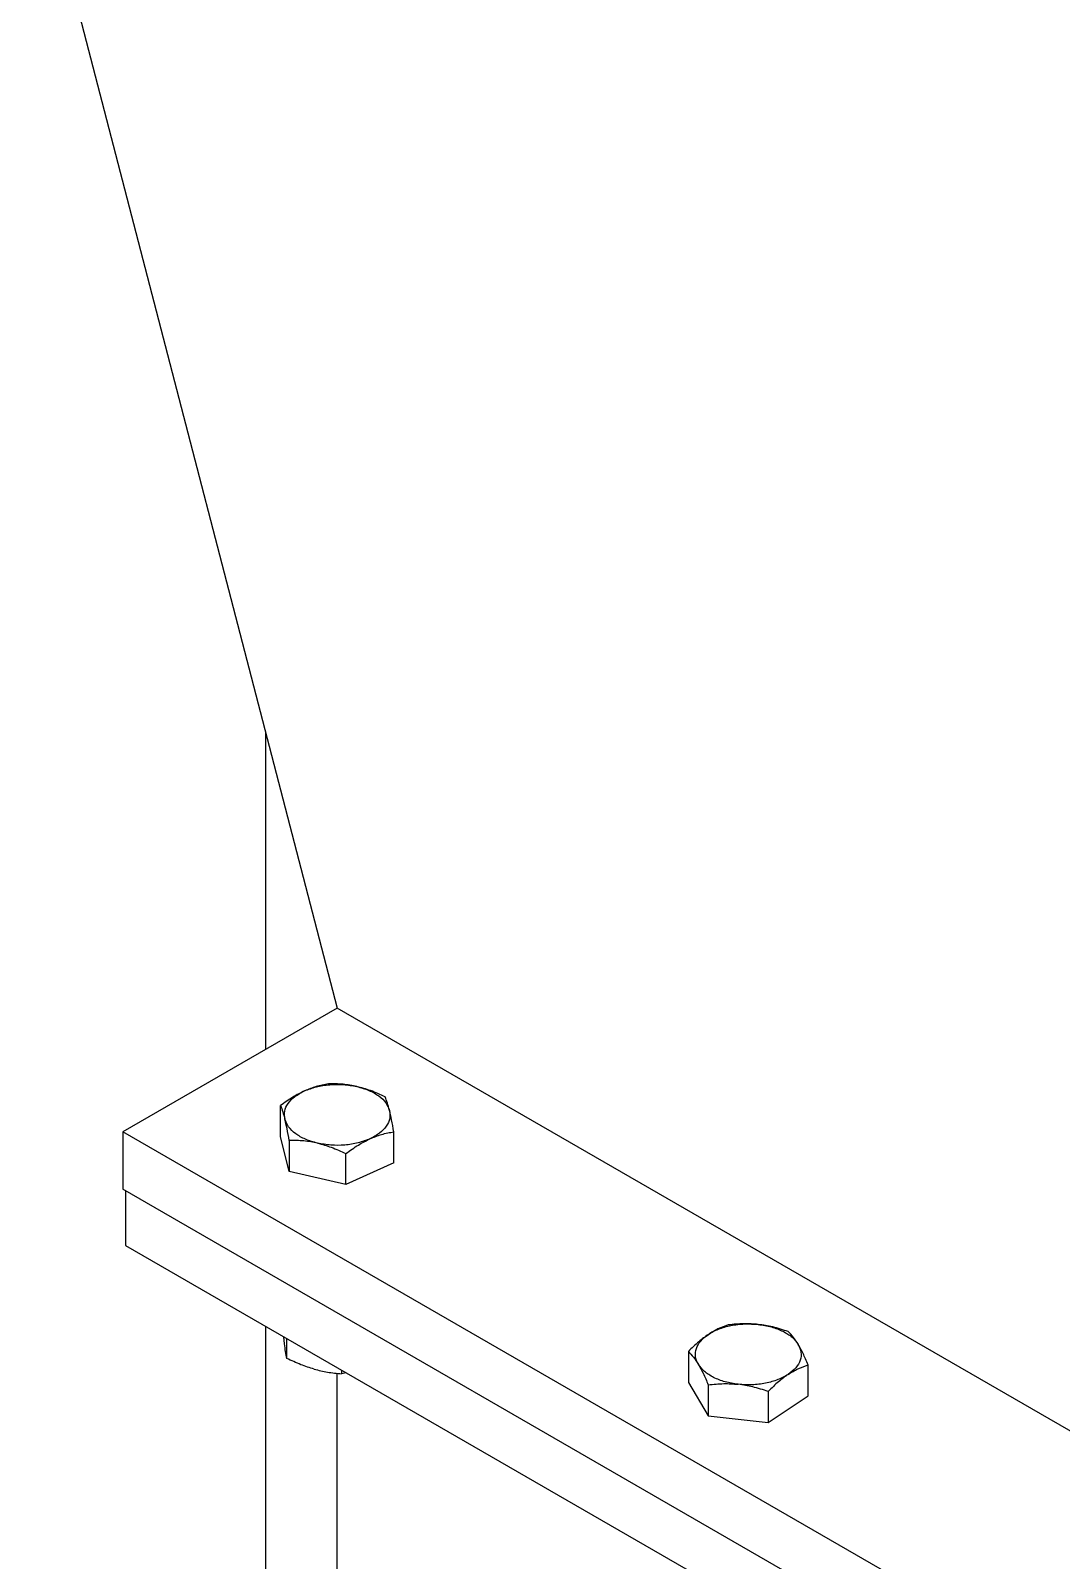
# Model space of a CAD drawing. Header units: millimetres. Extents: x 861 to 27901, y 673 to 17923.
# Drawn here: x 22868.8 to 23100.8, y 7160.2 to 7504.6 of the extents above; entities that cross this region are included whole.
import ezdxf

# ---------------------------------------------------------------- set-up
doc = ezdxf.new("R2010")
doc.units = ezdxf.units.MM
doc.header["$LTSCALE"] = 33.3
doc.layers.add('STRUC', color=4, linetype='Continuous')

msp = doc.modelspace()

# ---------------------------------------------------------------- linework, layer by layer
at = {"color": 7, "linetype": 'Continuous', "lineweight": 25}
for p, q in [((22808.89, 7781.71), (22937.83, 7284.52)), ((22937.83, 7284.52), (22889.62, 7256.69)), ((23166.97, 7152.24), (22937.83, 7284.52)), ((22925.08, 7255.62), (22925.08, 7262.57)), ((23130.69, 7117.52), (22889.62, 7256.69)), ((22889.62, 7256.69), (22889.62, 7243.74)), ((22950.58, 7249.73), (22950.58, 7256.69)), ((22927.04, 7247.77), (22925.08, 7255.62)), ((22927.04, 7254.73), (22927.04, 7247.77)), ((22939.79, 7244.83), (22939.79, 7251.78)), ((22950.58, 7249.73), (22939.79, 7244.83)), ((22939.79, 7244.83), (22927.04, 7247.77)), ((23130.69, 7104.57), (22889.62, 7243.74)), ((22890.18, 7243.42), (22890.18, 7231.12)), ((22890.18, 7231.12), (23096.89, 7111.79)), ((22925.97, 7208.93), (22925.78, 7210.56)), ((22926.47, 7205.68), (22926.47, 7210.17)), ((23016.85, 7207.21), (23016.85, 7200.26)), ((22937.83, 6915.5), (22937.83, 7202.34)), ((22938.82, 7203.03), (22938.82, 7202.22)), ((22939.85, 7202.44), (22938.82, 7202.22)), ((23043.82, 7197.25), (23043.82, 7204.21)), ((23016.85, 7200.26), (23021.34, 7192.77)), ((23021.34, 7199.72), (23021.34, 7192.77)), ((23034.82, 7198.22), (23034.82, 7191.26)), ((23034.82, 7191.26), (23043.82, 7197.25)), ((23021.34, 7192.77), (23034.82, 7191.26))]:
    msp.add_line(p, q, dxfattribs=at)
for points, knots in [([(22935.87, 7267.48), (22934.94, 7267.31), (22933.17, 7266.99), (22931.35, 7266.25), (22930.48, 7265.89)], [0, 0, 0, 0, 0.523687, 1, 1, 1, 1]), ([(22942.25, 7266.87), (22941.22, 7267.07), (22939.06, 7267.48), (22936.97, 7267.48), (22935.87, 7267.48)], [0, 0, 0, 0, 0.476313, 1, 1, 1, 1]), ([(22948.62, 7264.53), (22947.53, 7265.04), (22945.44, 7266.01), (22943.28, 7266.59), (22942.25, 7266.87)], [0, 0, 0, 0, 0.523687, 1, 1, 1, 1]), ([(22930.48, 7265.89), (22929.61, 7265.46), (22927.78, 7264.54), (22926.01, 7263.25), (22925.08, 7262.57)], [0, 0, 0, 0, 0.476313, 1, 1, 1, 1]), ([(22949.6, 7261.48), (22949.44, 7262.07), (22949.11, 7263.31), (22948.79, 7264.11), (22948.62, 7264.53)], [0, 0, 0, 0, 0.476313, 1, 1, 1, 1]), ([(22925.08, 7262.57), (22925.25, 7262.15), (22925.57, 7261.35), (22925.9, 7260.11), (22926.06, 7259.52)], [0, 0, 0, 0, 0.523687, 1, 1, 1, 1]), ([(22950.58, 7256.69), (22950.42, 7257.62), (22950.09, 7259.39), (22949.76, 7260.8), (22949.6, 7261.48)], [0, 0, 0, 0, 0.523687, 1, 1, 1, 1]), ([(22927.04, 7254.73), (22926.87, 7255.65), (22926.55, 7257.43), (22926.22, 7258.84), (22926.06, 7259.52)], [0, 0, 0, 0, 0.523687, 1, 1, 1, 1]), ([(22945.19, 7255.1), (22946.06, 7255.46), (22947.89, 7256.2), (22949.66, 7256.52), (22950.58, 7256.69)], [0, 0, 0, 0, 0.476313, 1, 1, 1, 1]), ([(22933.42, 7254.12), (22932.39, 7254.32), (22930.23, 7254.73), (22928.14, 7254.73), (22927.04, 7254.73)], [0, 0, 0, 0, 0.476313, 1, 1, 1, 1]), ([(22933.42, 7254.12), (22934.45, 7253.84), (22936.61, 7253.26), (22938.7, 7252.29), (22939.79, 7251.78)], [0, 0, 0, 0, 0.476313, 1, 1, 1, 1]), ([(22939.79, 7251.78), (22940.72, 7252.46), (22942.49, 7253.75), (22944.32, 7254.67), (22945.19, 7255.1)], [0, 0, 0, 0, 0.523687, 1, 1, 1, 1]), ([(23025.85, 7213.2), (23025.08, 7212.94), (23023.6, 7212.45), (23022.08, 7211.52), (23021.35, 7211.07)], [0, 0, 0, 0, 0.523687, 1, 1, 1, 1]), ([(23032.59, 7213.32), (23031.5, 7213.4), (23029.22, 7213.57), (23027.01, 7213.33), (23025.85, 7213.2)], [0, 0, 0, 0, 0.476313, 1, 1, 1, 1]), ([(23039.33, 7211.7), (23038.18, 7212.08), (23035.96, 7212.82), (23033.68, 7213.16), (23032.59, 7213.32)], [0, 0, 0, 0, 0.523687, 1, 1, 1, 1]), ([(23041.58, 7208.82), (23041.21, 7209.38), (23040.45, 7210.57), (23039.72, 7211.31), (23039.33, 7211.7)], [0, 0, 0, 0, 0.476313, 1, 1, 1, 1]), ([(22926.47, 7205.68), (22926.38, 7206.16), (22926.22, 7207.07), (22926.05, 7208.33), (22925.97, 7208.93)], [0, 0, 0, 0, 0.521843, 1, 1, 1, 1]), ([(23021.35, 7211.07), (23020.63, 7210.55), (23019.1, 7209.45), (23017.63, 7207.98), (23016.85, 7207.21)], [0, 0, 0, 0, 0.476313, 1, 1, 1, 1]), ([(23043.82, 7204.21), (23043.44, 7205.11), (23042.7, 7206.82), (23041.94, 7208.18), (23041.58, 7208.82)], [0, 0, 0, 0, 0.523687, 1, 1, 1, 1]), ([(22932.64, 7203.25), (22931.65, 7203.56), (22929.57, 7204.21), (22927.53, 7205.18), (22926.47, 7205.68)], [0, 0, 0, 0, 0.478157, 1, 1, 1, 1]), ([(23016.85, 7207.21), (23017.24, 7206.82), (23017.97, 7206.08), (23018.73, 7204.9), (23019.1, 7204.33)], [0, 0, 0, 0, 0.523687, 1, 1, 1, 1]), ([(22932.64, 7203.25), (22933.64, 7203.01), (22935.72, 7202.49), (22937.76, 7202.31), (22938.82, 7202.22)], [0, 0, 0, 0, 0.478157, 1, 1, 1, 1]), ([(23019.1, 7204.33), (23019.46, 7203.69), (23020.22, 7202.33), (23020.95, 7200.62), (23021.34, 7199.72)], [0, 0, 0, 0, 0.476313, 1, 1, 1, 1]), ([(23039.32, 7202.08), (23038.6, 7201.56), (23037.07, 7200.46), (23035.6, 7198.99), (23034.82, 7198.22)], [0, 0, 0, 0, 0.476313, 1, 1, 1, 1]), ([(23039.32, 7202.08), (23040.05, 7202.52), (23041.57, 7203.45), (23043.05, 7203.95), (23043.82, 7204.21)], [0, 0, 0, 0, 0.476313, 1, 1, 1, 1]), ([(23021.34, 7199.72), (23022.5, 7199.85), (23024.71, 7200.09), (23026.99, 7199.92), (23028.08, 7199.84)], [0, 0, 0, 0, 0.523687, 1, 1, 1, 1]), ([(23034.82, 7198.22), (23033.67, 7198.6), (23031.45, 7199.33), (23029.17, 7199.67), (23028.08, 7199.84)], [0, 0, 0, 0, 0.523687, 1, 1, 1, 1])]:
    msp.add_open_spline(points, degree=3, knots=knots, dxfattribs=at)
for points in [[(22930.48, 7265.89), (22931.34, 7266.23), (22933.07, 7266.9), (22936.12, 7267.36), (22939.27, 7267.41), (22941.25, 7267.05), (22942.25, 7266.87)], [(22942.25, 7266.87), (22943.18, 7266.61), (22945.05, 7266.08), (22947.27, 7264.79), (22948.93, 7263.24), (22949.38, 7262.06), (22949.6, 7261.48)], [(22926.06, 7259.52), (22925.99, 7260.12), (22925.85, 7261.32), (22926.68, 7263.07), (22928.17, 7264.67), (22929.71, 7265.49), (22930.48, 7265.89)], [(22949.6, 7261.48), (22949.67, 7260.88), (22949.81, 7259.68), (22948.99, 7257.92), (22947.49, 7256.32), (22945.96, 7255.51), (22945.19, 7255.1)], [(22933.42, 7254.12), (22932.48, 7254.39), (22930.61, 7254.92), (22928.39, 7256.21), (22926.74, 7257.76), (22926.29, 7258.93), (22926.06, 7259.52)], [(22945.19, 7255.1), (22944.32, 7254.77), (22942.59, 7254.1), (22939.55, 7253.63), (22936.4, 7253.58), (22934.41, 7253.94), (22933.42, 7254.12)], [(23021.35, 7211.07), (23022.09, 7211.5), (23023.57, 7212.34), (23026.41, 7213.13), (23029.49, 7213.53), (23031.56, 7213.39), (23032.59, 7213.32)], [(23032.59, 7213.32), (23033.6, 7213.16), (23035.61, 7212.84), (23038.21, 7211.82), (23040.34, 7210.48), (23041.16, 7209.37), (23041.58, 7208.82)], [(23019.1, 7204.33), (23018.83, 7204.92), (23018.3, 7206.08), (23018.54, 7207.89), (23019.49, 7209.63), (23020.73, 7210.59), (23021.35, 7211.07)], [(23041.58, 7208.82), (23041.84, 7208.24), (23042.37, 7207.08), (23042.13, 7205.26), (23041.19, 7203.53), (23039.94, 7202.56), (23039.32, 7202.08)], [(23028.08, 7199.84), (23027.08, 7199.99), (23025.07, 7200.31), (23022.47, 7201.34), (23020.34, 7202.68), (23019.51, 7203.78), (23019.1, 7204.33)], [(23039.32, 7202.08), (23038.58, 7201.66), (23037.1, 7200.81), (23034.26, 7200.02), (23031.19, 7199.63), (23029.12, 7199.77), (23028.08, 7199.84)]]:
    msp.add_open_spline(points, degree=3, dxfattribs=at)
at = {"layer": 'STRUC', "linetype": 'Continuous', "lineweight": 25}
for p, q in [((22921.71, 7346.69), (22921.71, 7275.21)), ((22921.71, 7212.91), (22921.71, 6936.86))]:
    msp.add_line(p, q, dxfattribs=at)

doc.saveas('drawing.dxf')
